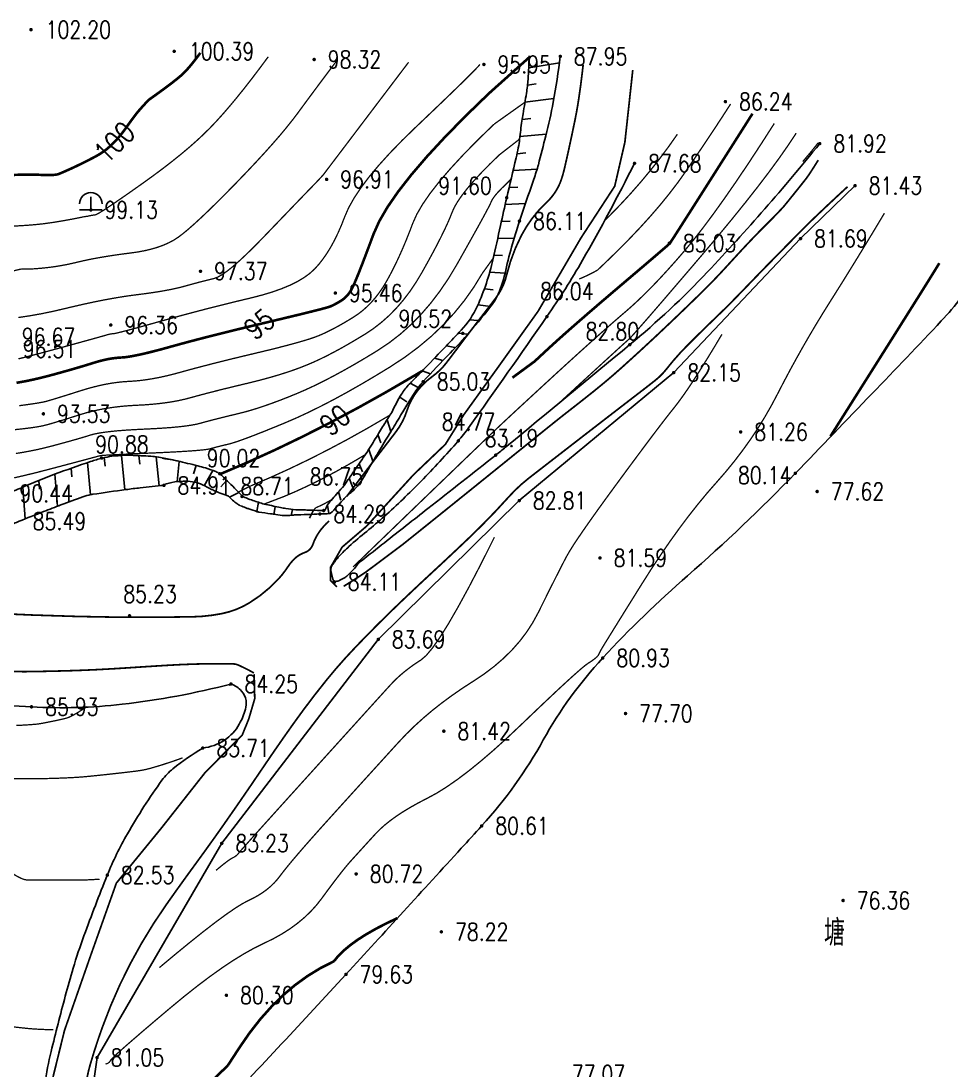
# Model space of a CAD drawing. Extents: x 532522 to 2902776, y -101917278 to 111238625.
# Drawn here: x 1235895 to 1289456, y 3104611 to 3165067 of the extents above; entities that cross this region are included whole.
import ezdxf
from ezdxf.enums import TextEntityAlignment as Align

# ---------------------------------------------------------------- set-up
doc = ezdxf.new("R2010")
doc.units = 0
doc.header["$LTSCALE"] = 1000
doc.header["$MEASUREMENT"] = 0
doc.header["$PDMODE"] = 33
doc.header["$PDSIZE"] = 0.125
doc.linetypes.add('X2', pattern=[10, 8, -2])
doc.layers.get('0').update_dxf_attribs({"linetype": 'CONTINUOUS'})
doc.layers.add('Õ÷μØºìÏß', color=20, linetype='CONTINUOUS')
doc.layers.add('新地形图', color=7, linetype='CONTINUOUS')
doc.styles.add('HZ', font='rs', dxfattribs={"width": 0.8, "bigfont": 'hztxt'})
doc.linetypes.add('10421', pattern='A,2,[150,AAA.SHX,S=1,R=0,X=0,Y=1],1e-11', length=2)
doc.linetypes.add('X4', pattern='A,0,-1e-09,[149,symbolx.shx,S=0.15,R=0,X=0,Y=0],-1.6', length=1.6)

# ---------------------------------------------------------------- blocks, each defined once
blk = doc.blocks.new('GC110')
for p, q in [((-0.01, 0), (-0.01, 1.5)), ((-1.31, 0), (1.29, 0))]:
    blk.add_line(p, q)
blk.add_arc((-0.01, 0.7), 1.3, 0, 180)
blk.add_point((-0.01, 2))
blk = doc.blocks.new('GC200')
at = {"linetype": 'Continuous', "const_width": 0.2, "flags": 128}
blk.add_lwpolyline([(-0.1, 0, 1), (0.1, 0, 1)], format="xyb", close=True, dxfattribs=at)
blk = doc.blocks.new('A$C22E77CCE')
at = {"layer": '新地形图', "color": 53, "linetype": 'Continuous'}
for p, q in [((393153, 536589), (394921, 536877)), ((393083, 535591), (393578, 535665)), ((392937, 534602), (394596, 534811)), ((392776, 533615), (393274, 533667)), ((392644, 532624), (394161, 532766)), ((392482, 531638), (392980, 531679)), ((392250, 530665), (393633, 530743)), ((392021, 529692), (392521, 529716)), ((391797, 528717), (392958, 528765)), ((391580, 527741), (392080, 527757)), ((391367, 526764), (392311, 526777)), ((391149, 525788), (391649, 525777)), ((390909, 524818), (391788, 524752)), ((390602, 523866), (391098, 523803)), ((390229, 522939), (390968, 522849)), ((389743, 522066), (390242, 522039)), ((389101, 521301), (389635, 521239)), ((388411, 520577), (388901, 520474)), ((387718, 519856), (388198, 519721)), ((387023, 519137), (387489, 518957)), ((386325, 518421), (386793, 518173)), ((385724, 517626), (386141, 517351)), ((384990, 516315), (385215, 515639)), ((384466, 515464), (384626, 514990)), ((383941, 514613), (384180, 513927)), ((368708, 514137), (368755, 513639)), ((369699, 514263), (369888, 512289)), ((370698, 514252), (370747, 513755)), ((371696, 514189), (371875, 512515)), ((373020, 513924), (372909, 512754)), ((366804, 513528), (366846, 513029)), ((367749, 513855), (367909, 512003)), ((373992, 513688), (373845, 513210)), ((374951, 513405), (374466, 512521)), ((383381, 513784), (383571, 513322)), ((364930, 512828), (364973, 512330)), ((365863, 513188), (366022, 511345)), ((375754, 512830), (375427, 512452)), ((382816, 512959), (383077, 512267)), ((364010, 512437), (364160, 510615)), ((376463, 512125), (375918, 511863)), ((382204, 512170), (382325, 511685)), ((377587, 511567), (377486, 511033)), ((378557, 511329), (378466, 510837)), ((379543, 511159), (379468, 510814)), ((380753, 511108), (380532, 510659)), ((381558, 511408), (381637, 510912))]:
    blk.add_line(p, q, dxfattribs=at)
at = {"layer": '新地形图', "color": 53, "linetype": 'Continuous', "flags": 128}
for points, const_width in [([(374240, 537443), (374109, 537266), (373982, 537099), (373860, 536943), (373743, 536797), (373630, 536661), (373521, 536535), (373417, 536419), (373318, 536314), (373201, 536202), (373044, 536065), (372847, 535904), (372610, 535719), (372334, 535509), (372017, 535275), (371661, 535017), (371265, 534734)], 150), ([(386233, 536902), (385114, 535427), (384141, 534144), (383314, 533053), (382634, 532155), (382099, 531450), (381710, 530937), (381468, 530616), (381371, 530487), (381339, 530447), (381291, 530391), (381226, 530319), (381146, 530231), (381048, 530128), (380935, 530008), (380805, 529873), (380659, 529722), (380481, 529538), (380255, 529305), (379982, 529021), (379660, 528688), (379292, 528304), (378875, 527871), (378411, 527388), (377899, 526855), (377386, 526330), (376916, 525868), (376491, 525471), (376111, 525139), (375774, 524871), (375482, 524667), (375234, 524527), (375031, 524452), (374845, 524408), (374652, 524360), (374452, 524309), (374243, 524255), (374027, 524198), (373802, 524137), (373571, 524074), (373331, 524007), (373075, 523939), (372794, 523874), (372488, 523810), (372158, 523748), (371802, 523688), (371422, 523629), (371017, 523573), (370587, 523518), (370133, 523458), (369656, 523386), (369157, 523301), (368634, 523204), (368089, 523094), (367521, 522972), (366930, 522837), (366316, 522691), (365687, 522545), (365050, 522416), (364406, 522302), (363754, 522204)], 75), ([(390857, 535105), (393187, 537190)], 150), ([(390344, 536781), (390223, 536641), (390005, 536412), (389690, 536095), (389279, 535690), (388771, 535197), (388167, 534615), (387466, 533945), (386669, 533187), (385864, 532404), (385143, 531660), (384504, 530955), (383949, 530289), (383477, 529662), (383087, 529074), (382781, 528524), (382557, 528013), (382371, 527537), (382176, 527089), (381973, 526670), (381761, 526279), (381541, 525918), (381312, 525586), (381075, 525282), (380829, 525007), (380553, 524753), (380224, 524512), (379842, 524283), (379408, 524067), (378920, 523864), (378381, 523673), (377788, 523495), (377143, 523330), (376474, 523170), (375810, 523008), (375153, 522843), (374500, 522677), (373854, 522508), (373213, 522337), (372577, 522164), (371947, 521989), (371356, 521824), (370838, 521680), (370391, 521558), (370017, 521458), (369715, 521380), (369485, 521324), (369328, 521289), (369243, 521276), (369194, 521273), (369143, 521268), (369092, 521260), (369039, 521251), (368985, 521240), (368931, 521227), (368875, 521211), (368818, 521194), (368725, 521166), (368561, 521119), (368326, 521053), (368019, 520968), (367641, 520863), (367191, 520739), (366671, 520596), (366079, 520434), (365484, 520273), (364956, 520131), (364493, 520010), (364096, 519908), (363765, 519826)], 75), ([(399144, 536450), (398690, 532297), (398105, 529766), (396157, 526781), (393689, 522563), (391416, 519384), (389403, 516593), (388353, 514905), (386519, 513156), (383816, 510193), (382403, 508983), (381730, 507807), (381730, 507067), (382100, 506697)], 100), ([(390857, 535105), (389524, 533814), (388336, 532603), (387291, 531473), (386389, 530422), (385632, 529452), (385018, 528563), (384547, 527754), (384220, 527025), (383977, 526373), (383758, 525793), (383564, 525285), (383393, 524850), (383247, 524487), (383124, 524197), (383026, 523979), (382952, 523833), (382888, 523727), (382821, 523627), (382750, 523534), (382676, 523448), (382598, 523369), (382516, 523296), (382431, 523230), (382342, 523171), (382253, 523117), (382167, 523066), (382085, 523019), (382005, 522976), (381928, 522936), (381854, 522899), (381783, 522866), (381715, 522837), (381600, 522799), (381385, 522739), (381072, 522656), (380661, 522552), (380151, 522426), (379542, 522279), (378834, 522109), (378028, 521917), (377194, 521718), (376401, 521526), (375649, 521341), (374940, 521163), (374272, 520992), (373645, 520828), (373061, 520671), (372518, 520521), (372017, 520382), (371558, 520262), (371141, 520158), (370766, 520072), (370434, 520004), (370143, 519952), (369895, 519918), (369689, 519902), (369503, 519890), (369312, 519870), (369117, 519843), (368918, 519809), (368716, 519766), (368509, 519716), (368299, 519658), (368084, 519593), (367858, 519522), (367612, 519446), (367347, 519367), (367061, 519283), (366757, 519195), (366432, 519103), (366088, 519007), (365724, 518907), (365355, 518809), (364996, 518720), (364646, 518639), (364306, 518566), (363975, 518502), (363654, 518446)], 150), ([(391159, 533339), (392937, 534602)], 75), ([(407296, 533382), (406522, 532175), (405786, 531053), (405087, 530015), (404426, 529062), (403803, 528192), (403218, 527406), (402670, 526705), (402160, 526087), (401676, 525528), (401207, 525001), (400752, 524506), (400312, 524043), (399886, 523612), (399475, 523214), (399079, 522848), (398697, 522514), (398306, 522179), (397882, 521811), (397425, 521409), (396935, 520974), (396412, 520505), (395856, 520003), (395267, 519467), (394645, 518898), (394032, 518334), (393468, 517814), (392953, 517339), (392487, 516908), (392071, 516522), (391704, 516180), (391387, 515882), (391119, 515628), (390780, 515304), (390249, 514794), (389526, 514100), (388612, 513220), (387506, 512154), (386208, 510904), (384719, 509468), (383038, 507846)], 75), ([(408555, 532821), (408109, 532144), (407593, 531405), (407009, 530606), (406355, 529747), (405631, 528827), (404839, 527846), (403976, 526805), (403045, 525704), (402135, 524639), (401338, 523710), (400654, 522914), (400083, 522254), (399624, 521729), (399279, 521338), (399046, 521081), (398926, 520960), (398808, 520856), (398581, 520652), (398246, 520347), (397803, 519943), (397251, 519438), (396591, 518833), (395823, 518128), (394946, 517323)], 75), ([(391462, 531573), (392628, 532478)], 75), ([(409813, 532261), (409773, 532203), (409714, 532124), (409634, 532022), (409534, 531898), (409414, 531752), (409274, 531585), (409114, 531395), (408934, 531183)], 75), ([(391765, 529806), (392150, 530195)], 75), ([(391765, 529806), (391609, 529655), (391470, 529513), (391347, 529381), (391242, 529258), (391153, 529144), (391081, 529040), (391026, 528945), (390988, 528860), (390931, 528733), (390819, 528514), (390654, 528203), (390435, 527799), (390161, 527303), (389833, 526714), (389451, 526034), (389015, 525260), (388538, 524466), (388035, 523722), (387505, 523028), (386948, 522384), (386365, 521790), (385755, 521246), (385118, 520753), (384455, 520309), (383789, 519904), (383146, 519525), (382526, 519173), (381929, 518848), (381353, 518549), (380801, 518277), (380271, 518032), (379764, 517813), (379277, 517616), (378810, 517434), (378363, 517268), (377935, 517117), (377527, 516982), (377138, 516862), (376769, 516758), (376419, 516670), (376087, 516591), (375772, 516515), (375473, 516441), (375191, 516370), (374926, 516302), (374677, 516237), (374445, 516175), (374229, 516115), (373997, 516059), (373717, 516006), (373389, 515958), (373013, 515914), (372589, 515874), (372117, 515839), (371597, 515807), (371028, 515779), (370461, 515751), (369944, 515719), (369477, 515683), (369060, 515641), (368694, 515596), (368378, 515546), (368112, 515492), (367896, 515433), (367694, 515370), (367468, 515301), (367220, 515228), (366949, 515151), (366654, 515068), (366337, 514981), (365996, 514888), (365632, 514791), (365251, 514695), (364859, 514605), (364456, 514522), (364042, 514446), (363616, 514376)], 75), ([(413638, 528214), (413245, 527558), (412851, 526905), (412456, 526255), (412061, 525608), (411664, 524965), (411267, 524324), (410868, 523687), (410468, 523053), (410072, 522418), (409682, 521776), (409298, 521128), (408921, 520474), (408550, 519813), (408186, 519147), (407828, 518474), (407477, 517795), (407118, 517118), (406736, 516454), (406331, 515800), (405903, 515158), (405452, 514528), (404978, 513909), (404481, 513302), (403961, 512706), (403428, 512098), (402893, 511451), (402354, 510768), (401813, 510046), (401268, 509288), (400721, 508491), (400170, 507657), (399617, 506786), (399096, 505949), (398641, 505219), (398254, 504596), (397934, 504079), (397680, 503669), (397493, 503366), (397374, 503170), (397321, 503080), (397302, 503044), (397282, 503007), (397263, 502969), (397244, 502932), (397224, 502894), (397205, 502855), (397186, 502817), (397166, 502778), (397140, 502736), (397100, 502689), (397047, 502637), (396980, 502580), (396900, 502518), (396806, 502451), (396699, 502378), (396578, 502301), (396406, 502176), (396146, 501960), (395798, 501655), (395361, 501259), (394835, 500773), (394222, 500196), (393520, 499530), (392729, 498773), (391914, 498005), (391139, 497305), (390404, 496673), (389709, 496109), (389054, 495614), (388438, 495186), (387863, 494826), (387327, 494535), (386829, 494277), (386366, 494019), (385937, 493761), (385543, 493503), (385185, 493244), (384861, 492985), (384572, 492726), (384318, 492467), (384089, 492215), (383873, 491979), (383672, 491758), (383485, 491552), (383312, 491362), (383153, 491187), (383008, 491027), (382878, 490883), (382744, 490730), (382589, 490544), (382413, 490326), (382217, 490075), (381999, 489792), (381760, 489476), (381501, 489127), (381221, 488745), (380915, 488357), (380578, 487988), (380211, 487639), (379813, 487309), (379385, 486998), (378927, 486707), (378437, 486435), (377918, 486182), (377365, 485911), (376776, 485583), (376151, 485200), (375490, 484759), (374793, 484263), (374060, 483710), (373291, 483101), (372486, 482435), (371712, 481782), (371038, 481208), (370464, 480715), (369988, 480301), (369612, 479968), (369335, 479715), (369158, 479542), (369080, 479450), (369050, 479400), (369018, 479357), (368984, 479320), (368947, 479289), (368908, 479265), (368867, 479247), (368823, 479235), (368777, 479229)], 75), ([(390474, 524743), (391097, 525606)], 75), ([(416799, 525336), (416580, 524978), (416200, 524367), (415659, 523501), (414955, 522382), (414091, 521009), (413064, 519382), (411876, 517502), (410527, 515367)], 150), ([(390474, 524743), (389991, 523952), (389456, 523195), (388870, 522471), (388231, 521781), (387541, 521124), (386799, 520501), (386005, 519911), (385159, 519355), (384301, 518833), (383473, 518345), (382673, 517891), (381903, 517472), (381162, 517087), (380450, 516737), (379767, 516421), (379113, 516139), (378503, 515888), (377952, 515666), (377460, 515471), (377027, 515305), (376652, 515167), (376337, 515057), (376080, 514975), (375883, 514921), (375718, 514882), (375563, 514844), (375415, 514808), (375275, 514773), (375144, 514739), (375021, 514707), (374906, 514676), (374799, 514646), (374657, 514617), (374437, 514588), (374139, 514558), (373763, 514528), (373308, 514498), (372775, 514467), (372164, 514436), (371475, 514405), (370791, 514375), (370195, 514348), (369688, 514325), (369269, 514304), (368939, 514287), (368697, 514272), (368544, 514261), (368479, 514253), (368421, 514237), (368288, 514201), (368080, 514145), (367797, 514069), (367439, 513973), (367006, 513858), (366498, 513723), (365914, 513569), (365322, 513413), (364786, 513276), (364307, 513158), (363885, 513058), (363519, 512976)], 75), ([(404281, 521239), (403837, 520497), (403421, 519816), (403033, 519196), (402674, 518637), (402344, 518138), (402042, 517701), (401768, 517324), (401523, 517008), (401269, 516690), (400969, 516305), (400623, 515854), (400231, 515337), (399794, 514754), (399310, 514104), (398780, 513389), (398204, 512607), (397635, 511829), (397126, 511125), (396677, 510494), (396289, 509938), (395960, 509456), (395691, 509048), (395483, 508714), (395335, 508454), (395206, 508209), (395055, 507918), (394884, 507582), (394691, 507201), (394476, 506775), (394240, 506303), (393983, 505787), (393705, 505225), (393393, 504652), (393038, 504101), (392637, 503573), (392193, 503068), (391704, 502585), (391170, 502124), (390592, 501686), (389970, 501271), (389339, 500863), (388734, 500445), (388155, 500019), (387603, 499584), (387077, 499139), (386578, 498686), (386105, 498224), (385659, 497753), (385217, 497269), (384761, 496767), (384289, 496248), (383801, 495711), (383299, 495157), (382780, 494585), (382246, 493996), (381697, 493389), (381165, 492799), (380682, 492257), (380249, 491766), (379866, 491324), (379532, 490931), (379248, 490588), (379013, 490294), (378828, 490050), (378660, 489836), (378474, 489633), (378272, 489440), (378053, 489258), (377817, 489087), (377564, 488927), (377294, 488777), (377008, 488637), (376670, 488460), (376245, 488195), (375734, 487843), (375136, 487404), (374452, 486877), (373681, 486263), (372824, 485562), (371880, 484774)], 75), ([(393491, 519679), (392213, 518740)], 150), ([(377226, 512547), (376431, 512158)], 75), ([(379057, 511900), (377918, 511465)], 75), ([(380887, 511252), (380753, 511108)], 75), ([(391174, 509553), (390416, 508043), (389723, 506712), (389096, 505560), (388536, 504588), (388041, 503795), (387612, 503182), (387249, 502747), (386953, 502492), (386694, 502325), (386446, 502154), (386210, 501980), (385984, 501801), (385768, 501620), (385564, 501434), (385370, 501245), (385188, 501052), (384959, 500801), (384630, 500438), (384198, 499962), (383665, 499374), (383030, 498673), (382294, 497860), (381456, 496934), (380517, 495896), (379586, 494867), (378776, 493970), (378086, 493205), (377516, 492572), (377065, 492070), (376736, 491700), (376526, 491462), (376436, 491355), (376405, 491315), (376370, 491278), (376333, 491242), (376292, 491208), (376248, 491176), (376201, 491146), (376151, 491119), (376098, 491093), (376035, 491060), (375956, 491011), (375861, 490945), (375750, 490864), (375623, 490766), (375480, 490652), (375321, 490522), (375146, 490375)], 75), ([(385588, 487623), (384927, 487309), (384324, 486996), (383779, 486684), (383293, 486372), (382864, 486062), (382494, 485752), (382182, 485443), (381928, 485135)], 150)]:
    blk.add_lwpolyline(points, dxfattribs=dict(at, const_width=const_width))
at = {"layer": '新地形图', "color": 53, "linetype": 'Continuous'}
for points, const_width, elevation in [([(382121, 537023), (381831, 536639), (381543, 536257), (381257, 535876), (380973, 535495), (380691, 535116), (380410, 534737), (380132, 534359), (379855, 533982), (379559, 533591), (379222, 533169), (378845, 532716), (378426, 532233), (377967, 531719), (377466, 531175), (376925, 530600), (376343, 529995), (375763, 529403), (375228, 528866), (374738, 528386), (374292, 527961), (373892, 527593), (373536, 527280), (373226, 527024), (372960, 526823), (372704, 526658), (372422, 526508), (372115, 526372), (371782, 526251), (371424, 526145), (371040, 526054), (370630, 525977), (370195, 525916), (369754, 525860), (369328, 525800), (368916, 525737), (368519, 525671), (368137, 525602), (367769, 525529), (367416, 525453), (367077, 525373), (366743, 525296), (366406, 525228), (366064, 525167), (365719, 525115), (365369, 525072), (365016, 525036), (364658, 525009), (364297, 524991), (363962, 525007)], 75, 98000), ([(378148, 537215), (377676, 536579), (377221, 535979), (376782, 535416), (376360, 534890), (375953, 534401), (375563, 533949), (375188, 533533), (374830, 533155), (374463, 532789), (374061, 532413), (373623, 532025), (373151, 531627), (372644, 531219), (372102, 530799), (371525, 530369), (370913, 529928), (370320, 529509), (369799, 529145), (369350, 528836), (368974, 528583), (368670, 528384), (368438, 528240), (368279, 528151), (368192, 528118), (368142, 528111), (368093, 528105), (368047, 528097), (368002, 528090), (367958, 528082), (367917, 528074), (367876, 528065), (367838, 528056), (367800, 528047), (367762, 528040), (367723, 528033), (367684, 528027), (367644, 528022), (367604, 528018), (367578, 528016)], 75, 99000), ([(404779, 534502), (404533, 534118), (404264, 533704), (403973, 533260), (403659, 532786), (403323, 532283), (402964, 531749), (402582, 531186), (402178, 530594), (401741, 529979), (401261, 529351), (400739, 528708), (400174, 528052), (399566, 527382), (398915, 526698), (398222, 526000), (397487, 525288), (397117, 524937)], 75, 86000), ([(406038, 533942), (404936, 532207), (403978, 530702), (403166, 529424), (402498, 528376), (401975, 527557), (401597, 526966), (401364, 526604), (401275, 526470), (401217, 526416), (401076, 526292), (400850, 526097), (400541, 525832), (400149, 525496), (399672, 525090), (399112, 524614), (398468, 524067), (397805, 523503), (397187, 522975), (396614, 522481), (396086, 522023), (395604, 521601), (395166, 521214), (394773, 520863), (394426, 520547), (394073, 520221), (393664, 519840), (393491, 519679)], 150, 85000), ([(391159, 533339), (390219, 532428), (389380, 531573), (388643, 530775), (388007, 530034), (387472, 529350), (387039, 528722), (386707, 528151), (386476, 527637), (386295, 527160), (386112, 526700), (385927, 526258), (385740, 525833), (385551, 525426), (385360, 525036), (385168, 524664), (384973, 524309), (384772, 523973), (384559, 523659), (384335, 523366), (384100, 523094), (383853, 522843), (383596, 522613), (383327, 522404), (383046, 522217), (382765, 522046), (382494, 521886), (382232, 521737), (381979, 521600), (381736, 521474), (381503, 521359), (381279, 521255), (381065, 521163), (380825, 521071), (380527, 520970), (380169, 520860), (379752, 520741), (379276, 520612), (378741, 520473), (378146, 520325), (377492, 520168), (376825, 520009), (376191, 519856), (375591, 519708), (375024, 519566), (374490, 519429), (373989, 519298), (373522, 519172), (373088, 519052), (372677, 518941), (372277, 518843), (371890, 518758), (371515, 518686), (371152, 518627), (370801, 518581), (370462, 518548), (370136, 518528), (369812, 518507), (369481, 518473), (369143, 518426), (368798, 518366), (368446, 518292), (368088, 518205), (367723, 518105), (367351, 517992), (366991, 517877), (366663, 517773), (366368, 517681), (366104, 517599), (365872, 517528), (365673, 517468), (365505, 517419), (365369, 517380), (365226, 517346), (365036, 517309), (364799, 517268), (364516, 517225), (364186, 517178), (363809, 517128)], 75, 94000), ([(401712, 532757), (401213, 532049), (400695, 531353), (400156, 530670), (399597, 529998), (399018, 529339), (398418, 528691), (397798, 528056), (397525, 527789)], 75, 87000), ([(391462, 531573), (390914, 531042), (390425, 530543), (389995, 530078), (389624, 529646), (389313, 529247), (389060, 528881), (388866, 528548), (388732, 528248), (388613, 527946), (388466, 527607), (388291, 527230), (388087, 526816), (387856, 526364), (387597, 525875), (387309, 525349), (386994, 524785), (386655, 524220), (386297, 523690), (385920, 523197), (385524, 522739), (385109, 522316), (384675, 521930), (384222, 521579), (383751, 521263), (383277, 520975), (382820, 520706), (382379, 520455), (381954, 520224), (381545, 520011), (381152, 519818), (380775, 519644), (380414, 519488), (380051, 519343), (379669, 519202), (379266, 519064), (378844, 518929), (378401, 518797), (377939, 518668), (377457, 518542), (376955, 518419), (376456, 518300), (375982, 518185), (375532, 518075), (375108, 517968), (374708, 517866), (374333, 517767), (373983, 517673), (373658, 517583), (373337, 517500), (372997, 517425), (372640, 517358), (372264, 517300), (371871, 517251), (371459, 517210), (371030, 517177), (370582, 517153), (370131, 517128), (369693, 517090), (369266, 517040), (368851, 516979), (368449, 516905), (368058, 516820), (367679, 516722), (367312, 516613), (366966, 516503), (366648, 516402), (366360, 516312), (366100, 516232), (365869, 516163), (365667, 516103), (365494, 516053), (365350, 516014), (365209, 515980), (365045, 515946), (364857, 515912), (364646, 515879), (364412, 515846), (364155, 515814), (363874, 515782), (363571, 515750)], 75, 93000), ([(387014, 519128), (386588, 518870), (384947, 517914), (383320, 517006), (381706, 516147), (380108, 515337), (378523, 514574), (376952, 513860), (375396, 513195)], 150, 90000), ([(385164, 516591), (384973, 516475), (383837, 515813), (382711, 515185), (381594, 514591), (380487, 514030), (379391, 513502), (378304, 513008), (377226, 512547)], 75, 89000), ([(383737, 514310), (383357, 514080), (382727, 513713), (382101, 513364), (381482, 513034), (380867, 512723), (380258, 512430), (379655, 512155), (379057, 511900)], 75, 88000), ([(381808, 511725), (381742, 511685), (381617, 511612), (381492, 511543), (381369, 511478), (381247, 511416), (381126, 511357), (381006, 511303), (380887, 511252)], 75, 87000), ([(381928, 485135), (381158, 484746), (380415, 484292), (379697, 483771), (379005, 483184), (378338, 482530), (377697, 481811), (377082, 481025), (376493, 480172), (375946, 479330), (375820, 479136)], 150, 80000)]:
    blk.add_lwpolyline(points, dxfattribs=dict(at, const_width=const_width, elevation=elevation))
at = {"layer": '新地形图', "color": 53, "linetype": 'Continuous', "flags": 128}
for points, format in [([(393177, 537279, -0.012516), (393112, 535913, -0.021553), (393021, 535124, -0.001542), (392828, 533942, 0.004273), (392761, 533515, 0.009743), (392628, 532478, -0.020378), (392553, 531984, -0.011865), (392426, 531399, 0.00301), (391885, 529104, 0.002999), (391527, 527497, -0.002454), (391091, 525533, -0.050107), (390201, 522877, -0.083228), (389260, 521470, -0.002061), (388394, 520559, -0.001496), (387193, 519312, -0.000763), (386780, 518888, 0.000622), (386273, 518366, 0.053281), (385830, 517801, 0.031711), (385259, 516741)], "xyb"), ([(367578, 528016, 75, 75, -0.015859), (365669, 527667, 75, 75, -0.021019), (364213, 527511, 75, 75, -0.006812), (362018, 527398, 75, 75, -0.040391), (361647, 527414, 75, 75, -0.120078), (360333, 527913, 75, 75, 0.0827), (358499, 528769, 75, 75, 0.002557), (355895, 529480, 75, 75, 0.002366), (353074, 530221, 75, 75, 0.002628), (348375, 531405, 75, 75, 0.028664), (347937, 531487, 75, 75, 0.014128), (347796, 531500, 75, 75, 0.000253), (339869, 532056, 75, 75, 0.00136), (337189, 532235, 75, 75, 0.000772), (332465, 532530, 75, 75, 0)], "xyseb"), ([(363962, 525007, 75, 75, -0.063751), (361822, 524685, 75, 75, -0.112263), (360607, 524933, 75, 75, -0.048425), (358823, 525959, 75, 75, 0.063293), (357432, 526705, 75, 75, 0.00917), (355178, 527521, 75, 75, 0.021027), (354175, 527817, 75, 75, 0.013451), (351538, 528401, 75, 75, 0.015327), (349197, 528780, 75, 75, 0.004133), (348438, 528873, 75, 75, 0.000559), (342820, 529506, 75, 75, 0.006766), (340751, 529709, 75, 75, 0.003551), (336802, 530013, 75, 75, 0)], "xyseb"), ([(411510, 529733, 100, 100, 0.004732), (409725, 528063, 100, 100, 0.007907), (408683, 527037, 100, 100, 0.000042), (406885, 525209, 100, 100, 0.001168), (406820, 525143, 100, 100, 0.001451), (406055, 524354, 100, 100, -0.001185), (405119, 523387, 100, 100, -0.008697), (404042, 522317, 100, 100, 0.005389), (402291, 520601, 100, 100, 0.030374), (401082, 519233, 100, 100, -0.06052), (400433, 518583, 100, 100, -0.002618), (399484, 517845, 100, 100, 0.000839), (396514, 515555, 100, 100, 0.000131), (393486, 513210, 100, 100, 0.001116), (393130, 512933, 100, 100, 0.044109), (392009, 511885, 100, 100, -0.019939), (389646, 509452, 100, 100, -0.003691), (387536, 507475, 100, 100, 0.004392), (385766, 505812, 100, 100, 0.005506), (384443, 504519, 100, 100, 0.00552), (383153, 503200, 100, 100, 0.020747), (381520, 501348, 100, 100, 0.015741), (379554, 498756, 100, 100, 0.005939), (377855, 496305, 100, 100, -0.004392), (375569, 492984, 100, 100, -0.005264), (374015, 490816, 100, 100, 0.00473), (372282, 488405, 100, 100, 0.03326), (370194, 484978, 100, 100, 0.033586), (368597, 481339, 100, 100, 0.015324), (367906, 479224, 100, 100, 0.03256), (367677, 478201, 100, 100, 0.013155)], "xyseb"), ([(397117, 524937, 75, 75, -0.009289), (396822, 524776, 75, 75, -0.009289), (396520, 524626, 75, 75, -0.006937), (396291, 524521, 75, 75, -0.006937), (396059, 524423, 75, 75, 0)], "xyseb"), ([(362141, 501911, 100, 100, 0.029823), (364151, 501815, 100, 100, 0.004839), (366836, 501873, 100, 100, 0.006331), (368887, 501963, 100, 100, 0.002474), (370345, 502053, 100, 100, -0.001723), (372438, 502185, 100, 100, -0.009891), (374421, 502264, 100, 100, -0.011438), (376137, 502259, 100, 100, -0.096893), (376421, 502196, 100, 100, -0.027651), (377321, 501741, 100, 100, 0)], "xyseb"), ([(385259, 516741, 0.002026), (384845, 516085, 0.003695), (384622, 515722, 0.001265), (384134, 514912, -0.008498), (384060, 514792, -0.004858), (383982, 514674, -0.000667), (383409, 513826, -0.0017), (383009, 513239, -0.001685), (382601, 512650, -0.038111), (382240, 512208, 0.022848), (381616, 511491, 0.098606), (381449, 511164, -0.319298), (381353, 511087, -0.028298), (381182, 511087, 0.005941), (380369, 511122, 0.000752), (380075, 511131, 0.000685), (379753, 511140)], "xyb"), ([(372654, 514002, 0.015511), (371835, 514168, 0.028338), (371380, 514219, 0.005161), (370228, 514271, 0.017208), (369882, 514271, 0.022336), (369144, 514213, 0.029884), (368599, 514112, 0.020684), (367916, 513912, 0.006696), (365845, 513182, 0.017033), (363945, 512408, -0.036267), (363038, 512080, -0.014866), (362486, 511941, -0.005105), (360864, 511602, -0.008339), (359362, 511330, 0.006109), (357309, 510969, 0.020333), (357078, 510915, 0.005444), (356224, 510670)], "xyb"), ([(376657, 511921, 0.002557), (376431, 512158, 0.004713), (376306, 512285, 0.00462), (375489, 513086, 0.027277), (375342, 513213, 0.067554), (375134, 513333, 0.025673), (374540, 513541, 0.009722), (374090, 513663, 0.003774), (372926, 513946, 0.014517), (372654, 514002, 0.00643), (372037, 514101)], "xyb"), ([(379739, 511134, -0.007082), (379164, 511212, -0.013245), (378859, 511267, -0.001479), (378034, 511438, -0.010509), (377918, 511465, -0.015429), (377756, 511512, -0.003755), (377097, 511730, -0.020342), (376963, 511782, -0.00865), (376654, 511922)], "xyb"), ([(363637, 498716, 75, 75, 0.008932), (364658, 498778, 75, 75, 0.026702), (365124, 498840, 75, 75, 0.009669), (366395, 499103, 75, 75, 0.06816), (366872, 499283, 75, 75, 0.035429), (367697, 499808, 75, 75, 0)], "xyseb"), ([(362673, 495708, 75, 75, 0.019756), (364235, 495646, 75, 75, 0.012337), (366737, 495708, 75, 75, 0.012563), (367880, 495793, 75, 75, 0.005367), (370547, 496089, 75, 75, 0.039279), (371427, 496267, 75, 75, 0.018739), (373214, 496850, 75, 75, 0)], "xyseb"), ([(363355, 490239, 75, 75, 0.055309), (363980, 489891, 75, 75, 0.099892), (364371, 489812, 75, 75, 0), (365654, 489812, 75, 75, 0), (367204, 489812, 75, 75, 0.010855), (367581, 489820, 75, 75, 0.004803), (368433, 489865, 75, 75, 0)], "xyseb"), ([(363155, 481396, 75, 75, 0.001076), (364208, 481281, 75, 75, 0.012704), (364808, 481233, 75, 75, 0.007859), (365781, 481194, 75, 75, 0)], "xyseb")]:
    blk.add_lwpolyline(points, format=format, dxfattribs=at)
at = {"layer": '新地形图', "color": 53, "linetype": 'X4', "flags": 128}
for points in [[(394969, 537240, -0.012868), (394559, 534601, -0.017429), (394138, 532674, -0.000507), (393707, 530993, -0.009534), (393682, 530904, -0.012245), (393407, 530059, 0.004476), (392619, 527760, 0.025829), (391787, 524744, -0.056685), (391322, 523393, -0.054133), (391055, 522960, -0.013416), (389755, 521376, -0.016631), (388619, 520151, 0.012336), (387074, 518514, 0.037078), (386596, 517894, 0.016579), (385682, 516403)], [(385682, 516403, 0.000603), (385133, 515504, 0.001106), (384835, 515013, 0.000018), (384162, 513898, 0.000223), (384107, 513807, 0.007969), (383907, 513461, -0.00603), (383643, 513003, -0.032214), (383356, 512582, -0.034583), (383039, 512229, -0.045663), (382818, 512051, 0.050823), (382621, 511889, 0.020615), (382429, 511678, -0.012208), (382110, 511317, -0.014447), (381733, 510932, -0.181696), (381692, 510915, -0.0021), (381679, 510914, -0.00005), (381121, 510893, -0.000195), (380416, 510866, -0.000177), (379638, 510837)], [(376538, 511367, -0.012427), (376346, 511490, -0.020431), (376234, 511572, -0.033198), (375958, 511825, 0.069396), (375817, 511936, 0.061521), (375617, 512022, -0.02783), (375166, 512182, -0.020879), (374888, 512311, 0.010882), (374361, 512571, 0.107806), (373415, 512783, 0.079844), (372129, 512584)], [(372143, 512541, 0.004068), (370781, 512401, 0.006668), (369951, 512297, 0.001152), (368043, 512029, 0.020955), (367938, 512010, 0.026177), (367477, 511878, 0.009341), (366213, 511419, 0.001543), (365215, 511031, 0.001085), (363798, 510472, 0.005823), (363182, 510218, -0.001959), (361355, 509451, -0.042542), (359477, 508853, -0.028037), (356530, 508355)], [(379624, 510827, -0.01903), (379181, 510802, -0.037578), (378956, 510814, -0.000662), (378459, 510881, -0.001937), (378289, 510904, -0.002451), (377617, 511003, -0.019125), (377532, 511020, -0.02344), (377508, 511026, -0.001145), (377031, 511186, -0.006659), (376851, 511250, -0.003873), (376543, 511366)]]:
    blk.add_lwpolyline(points, format="xyb", dxfattribs=at)
at = {"layer": '新地形图', "color": 53, "linetype": 'X2', "flags": 128}
for points in [[(396288, 536761, 100, 100, -0.009321), (396041, 534854, 100, 100, -0.013693), (395814, 533564, 100, 100, -0.00561), (395229, 530864, 100, 100, -0.022181), (395044, 530190, 100, 100, -0.127712), (394179, 528833, 100, 100, 0.085374), (392733, 526935, 100, 100, 0.061582), (391876, 524639, 100, 100, -0.104415), (391252, 523324, 100, 100, -0.001851), (390584, 522453, 100, 100, 0.001781), (389890, 521548, 100, 100, 0.00121), (389100, 520506, 100, 100, -0.001383), (388409, 519595, 100, 100, -0.074869), (387598, 518808, 100, 100, 0.072057), (386750, 517996, 100, 100, 0.088298), (386135, 516834, 100, 100, -0.085387), (385506, 515629, 100, 100, -0.000761), (384945, 514894, 100, 100, 0.000437), (383966, 513616, 100, 100, 0.000804), (383502, 513007, 100, 100, 0.000443), (382663, 511899, 100, 100, 0)], [(382493, 506728, 100, 100, 0.006498), (383510, 507374, 100, 100, 0.015146), (383934, 507671, 100, 100, 0.000725), (385754, 509031, 100, 100, 0.007832), (385921, 509160, 100, 100, 0.000476), (387302, 510266, 100, 100, 0.000398), (388951, 511592, 100, 100, 0.000423), (391576, 513709, 100, 100, -0.000398), (394365, 515960, 100, 100, -0.004421), (395579, 516920, 100, 100, 0.003902), (396957, 518007, 100, 100, 0.01396), (398539, 519351, 100, 100, 0.007493), (401377, 521978, 100, 100, 0.003283), (403152, 523693, 100, 100, 0.008029), (403861, 524410, 100, 100, 0.00668), (404723, 525334, 100, 100, -0.005079), (405852, 526553, 100, 100, -0.008551), (406889, 527614, 100, 100, 0.010397), (407740, 528489, 100, 100, 0.016822), (407925, 528702, 100, 100, 0.002685), (409031, 530078, 100, 100, 0.020902), (409299, 530445, 100, 100, 0.009706), (409826, 531269, 100, 100, 0)], [(326466, 523245, 100, 100, -0.016419), (328907, 522672, 100, 100, -0.028351), (330286, 522215, 100, 100, -0.005551), (333757, 520796, 100, 100, -0.04495), (334167, 520579, 100, 100, -0.002464), (335953, 519399, 100, 100, 0.001746), (338472, 517731, 100, 100, 0.000761), (343310, 514561, 100, 100, -0.002727), (344658, 513671, 100, 100, -0.005252), (345157, 513329, 100, 100, -0.000468), (350722, 509429, 100, 100, -0.003156), (352104, 508445, 100, 100, 0.002621), (353767, 507259, 100, 100, 0.053133), (355560, 506260, 100, 100, 0.047243), (357757, 505562, 100, 100, 0.03822), (359478, 505325, 100, 100, 0.00861), (367170, 504993, 100, 100, 0.011489), (373801, 504973, 100, 100, 0.044939), (375490, 505159, 100, 100, 0.088096), (377080, 505786, 100, 100, 0.069678), (378742, 507158, 100, 100, 0.040788), (379293, 507868, 100, 100, -0.060334), (379684, 508334, 100, 100, -0.106431), (380265, 508681, 100, 100, 0.161873), (380624, 508953, 100, 100, 0.066471), (380730, 509162, 100, 100, -0.037104), (380896, 509545, 100, 100, -0.047055), (381199, 510008, 100, 100, -0.039276), (381651, 510492, 100, 100, 0)]]:
    blk.add_lwpolyline(points, format="xyseb", dxfattribs=at)
at = {"layer": '新地形图', "color": 53, "linetype": 'Continuous', "const_width": 150, "flags": 128}
for points in [[(371265, 534734, 0.010428), (370750, 534173, 0.01841), (370477, 533839, 0.0101), (369984, 533161, -0.016537), (369678, 532750, -0.035978), (369064, 532086, -0.046936), (368516, 531661, -0.019648), (368149, 531448, -0.008558), (367281, 531008, -0.013527), (366136, 530489, -0.070272), (365901, 530427, -0.040176), (365376, 530408, 0.014675), (363939, 530427, 0.01076), (362156, 530361, -0.025303)], [(375820, 479136, 0.003836), (374904, 478241, 0.005942), (374324, 477652, 0.00323), (373499, 476784, -0.009163), (373205, 476481, -0.039604), (372973, 476285, -0.006695), (371501, 475257, -0.037659), (370689, 474792, 0.021789), (369263, 474033, 0.135297), (367787, 472508, 0.095108), (366872, 469659)]]:
    blk.add_lwpolyline(points, format="xyb", dxfattribs=at)
at = {"layer": '新地形图', "color": 53, "linetype": '10421', "flags": 128}
for points in [[(409911, 532218, -0.019115), (403443, 524826, -0.030679), (398972, 520642, -0.00044), (391820, 514737, -0.005608), (391253, 514281, -0.000298), (387348, 511211, 0.000464), (384843, 509240, 0.000507), (383528, 508201, 0.005887), (383416, 508110, 0.058116), (383297, 507986, -0.025395), (383045, 507685, -0.009695), (382833, 507464, -0.013627), (382675, 507314, -0.049323), (382571, 507238, -0.018294), (382267, 507074, -0.051902), (382155, 507032, -0.028887), (381945, 506991)], [(399245, 531083, -0.013422), (396254, 525510, -0.022068), (394198, 522257, -0.002956), (389691, 515857, -0.024058), (389095, 515102, -0.014905), (386951, 512779, -0.016126), (384840, 510760, -0.012592), (383820, 509890, 0.012576), (382798, 509020, 0.028212), (382241, 508461, 0.033796), (381838, 507940, 0.178074), (381762, 507632, 0.082499), (381945, 506991)], [(376001, 501104, -0.035252), (369745, 499937, -0.042931), (364518, 499790, -0.002058), (361702, 499964, -0.015385), (361326, 500000, -0.028386), (359433, 500353, -0.03275), (357841, 500857, -0.041843), (355323, 502090, -0.018145), (349904, 505606, -0.007224), (345541, 508762, 0.008038), (341615, 511592, 0.008305), (339808, 512807, 0.002503), (333724, 516709, 0.04371), (331321, 517953, 0.021493), (326153, 519826)], [(364215, 472686, 0.011756), (364615, 473311, 0.055075), (364681, 473455, 0.076625), (365154, 476181, -0.05572), (365647, 479944, -0.004253), (366461, 483132, -0.008399), (366914, 484735, -0.014889), (367537, 486606, -0.007843), (368881, 490099, -0.034859), (370037, 492474, -0.02502), (372029, 495567, -0.070672), (372658, 496223, -0.030546), (374379, 497414), (374379, 497414, 0.115475), (375629, 497871, 0.122128), (376485, 498796, 0.056356), (376838, 499652, 0.10479), (376873, 500153, 0.152003), (376618, 500694, 0.121883), (376001, 501104)]]:
    blk.add_lwpolyline(points, format="xyb", dxfattribs=at)
blk.add_lwpolyline([(411946, 529797), (408807, 526747), (401506, 519035), (392606, 511664), (384486, 503670), (375475, 491932), (368292, 479594), (366872, 469659)], dxfattribs=at)
blk.add_lwpolyline([(377501, 469923, 0.004541), (389526, 460548, 0.000613), (395252, 456178, 0.001413), (397744, 454292, 0.014157), (401848, 451382, 0.019941), (404896, 449520, 0.042723), (405902, 449067, 0.098338), (406379, 448999, 0.105566), (406853, 449127, 0.058943), (407575, 449614, 0.01985), (409572, 451474, 0.009232), (413623, 455716, 0.001157), (419061, 461650, -0.001952), (422289, 465163, -0.001195), (426805, 470014, -0.001219), (431254, 474748, -0.012436), (434310, 477825, 0.006941), (439843, 483279, 0.014709), (445727, 489601, 0.023257), (449134, 493872, 0.023753), (449701, 494737, 0.114692), (449765, 494944, 0.116059), (449729, 495175, 0.070665), (449536, 495506, 0.028884), (448715, 496429, 0.005843), (444352, 500698, 0.000962), (437862, 506878, 0.001844), (434457, 510083, 0.006734), (430992, 513234, 0.002551), (421692, 521384, 0.017347), (418732, 523776, 0.321017), (418505, 523782, 0.081445), (418066, 523364, -0.027535), (416914, 522006, -0.001493), (412927, 517822, -0.001354), (408502, 513233, -0.020659), (402299, 507340, 0.02598), (397415, 502602, 0.060549), (393993, 497884, -0.057894), (390441, 492933, -0.000647), (389270, 491647, -0.000114), (382625, 484382, -0.005651), (375173, 476419, 0.027921), (373737, 474741, 0.234097), (373679, 474440, 0.063785), (374090, 473455, 0.028222), (374731, 472474, 0.042925), (375240, 471896, -0.023096)], format="xyb", close=True, dxfattribs=at)
at = {"layer": '新地形图', "color": 53, "linetype": 'Continuous', "const_width": 75, "flags": 128}
blk.add_lwpolyline([(381979, 506967), (381975, 506961), (381971, 506956), (381970, 506954), (381969, 506953), (381970, 506954), (381971, 506956), (381975, 506961), (381979, 506967), (381984, 506974), (381988, 506980), (381991, 506985), (381994, 506989), (381996, 506992), (381998, 506995), (381999, 506996), (381999, 506997), (381999, 506996), (381998, 506995), (381996, 506992), (381994, 506989), (381991, 506985), (381988, 506980), (381984, 506974)], close=True, dxfattribs=at)
at = {"layer": '新地形图', "color": 53, "linetype": 'Continuous', "const_width": 75, "elevation": 84000, "flags": 128}
for points in [[(382053, 507003), (381972, 506886)], [(375908, 501018), (376006, 501062)]]:
    blk.add_lwpolyline(points, dxfattribs=at)
at = {"layer": '新地形图', "color": 53, "linetype": 'X2', "const_width": 100, "flags": 128}
blk.add_lwpolyline([(377339, 501670), (377373, 500261), (377029, 499092), (376651, 498164), (374509, 495998), (372014, 492832), (369404, 489642), (367909, 485433), (366415, 481156), (365396, 477015), (365396, 473825), (364852, 471788), (364743, 470102), (364908, 467253), (365017, 463143), (365237, 459307), (365675, 454376), (366356, 448875), (366464, 447156)], dxfattribs=at)
at = {"layer": '新地形图', "color": 53, "linetype": 'Continuous', "xscale": 500, "yscale": 500}
for name, p, zscale in [('GC200', (364488, 538778, 102196), 1000), ('GC200', (372735, 537531, 100385), 1000), ('GC200', (380793, 537062, 98323), 1000), ('GC200', (390570, 536775, 95945), 1000), ('GC200', (394969, 537240, 87952), 1000), ('GC200', (404479, 534636, 86238), 1000), ('GC200', (409911, 532218, 81922), 1000), ('GC200', (399245, 531083, 87679), 1000), ('GC200', (381513, 530159, 96906), 1000), ('GC200', (411946, 529797, 81425), 1000), ('GC110', (367935, 528400), 500), ('GC200', (391885, 529104, 91602), 1000), ('GC200', (367935, 528400, 99128), 1000), ('GC200', (392619, 527760, 86114), 1000), ('GC200', (401245, 526484, 85034), 1000), ('GC200', (408807, 526747, 81695), 1000), ('GC200', (374249, 524868, 97370), 1000), ('GC200', (382016, 523613, 95463), 1000), ('GC200', (394198, 522257, 86037), 1000), ('GC200', (369082, 521771, 96360), 1000), ('GC200', (389355, 521289, 90523), 1000), ('GC200', (398972, 520642, 82795), 1000), ('GC200', (401506, 519035, 82152), 1000), ('GC200', (387074, 518514, 85032), 1000), ('GC200', (365201, 516660, 93528), 1000), ('GC200', (405358, 515619, 81260), 1000), ('GC200', (389095, 515102, 84769), 1000), ('GC200', (368549, 514112, 90880), 500), ('GC200', (391253, 514281, 83188), 1000), ('GC200', (375357, 513209, 90021), 1000), ('GC200', (408502, 513233, 80137), 1000), ('GC200', (372143, 512541, 84905), 1000), ('GC200', (409761, 512189, 77620), 500), ('GC200', (376640, 511903, 88711), 1000), ('GC200', (392606, 511664, 82806), 1000), ('GC200', (381121, 510893, 84286), 1000), ('GC200', (381341, 511092, 86752), 1000), ('GC200', (397255, 508364, 81593), 1000), ('GC200', (381945, 506991, 84108), 1000), ('GC200', (370163, 505030, 85230), 500), ('GC200', (384486, 503670, 83693), 1000), ('GC200', (397415, 502602, 80928), 1000), ('GC200', (376001, 501104, 84253), 1000), ('GC200', (364518, 499790, 85932), 1000), ('GC200', (398728, 499404, 77700), 500), ('GC200', (388263, 498387, 81417), 1000), ('GC200', (374379, 497414, 83705), 1000), ('GC200', (390441, 492933, 80611), 1000), ('GC200', (375475, 491932, 83228), 1000), ('GC200', (368881, 490099, 82533), 1000), ('GC200', (383214, 490169, 80715), 1000), ('GC200', (411257, 488639, 76360), 500), ('GC200', (388119, 486835, 78220), 500), ('GC200', (382625, 484382, 79627), 1000), ('GC200', (375742, 483181, 80298), 1000), ('GC200', (368292, 479594, 81046), 1000)]:
    blk.add_blockref(name, p, dxfattribs=dict(at, zscale=zscale))
at = {"layer": '新地形图', "color": 53, "linetype": 'Continuous', "style": 'HZ', "width": 0.8}
for s, height, p in [('102.20', 1000, (367213, 538778)), ('100.39', 1000, (375460, 537531)), ('98.32', 1000, (383118, 537062)), ('87.95', 1000, (397294, 537240)), ('95.95', 1000, (392895, 536775)), ('86.24', 1000, (406804, 534636)), ('81.92', 1000, (412236, 532218)), ('87.68', 1000, (401570, 531083)), ('96.91', 1000, (383838, 530159)), ('91.60', 1000, (389483, 529790)), ('81.43', 1000, (414271, 529797)), ('99.13', 1000, (370260, 528400)), ('86.11', 1000, (394944, 527760)), ('81.69', 1000, (411132, 526747)), ('85.03', 1000, (403570, 526484)), ('97.37', 1000, (376574, 524868)), ('86.04', 1000, (395349, 523714)), ('95.46', 1000, (384341, 523613)), ('90.52', 1000, (387195, 522135)), ('96.36', 1000, (371407, 521771)), ('82.80', 1000, (397968, 521410)), ('96.67', 1000, (365498, 521095)), ('96.51', 1000, (365556, 520387)), ('82.15', 1000, (403831, 519035)), ('85.03', 1000, (389399, 518514)), ('93.53', 1000, (367526, 516660)), ('84.77', 1000, (389688, 516198)), ('83.19', 1000, (392163, 515261)), ('81.26', 1000, (407683, 515619)), ('90.88', 1000, (369725, 514897)), ('90.02', 1000, (376150, 514106)), ('86.75', 1000, (382082, 513044)), ('80.14', 1000, (406742, 513121)), ('84.91', 1000, (374468, 512541)), ('88.71', 1000, (378086, 512494)), ('77.62', 1000, (412086, 512189)), ('90.44', 1000, (365363, 512080)), ('82.81', 1000, (394931, 511664)), ('85.49', 1000, (366123, 510472)), ('84.29', 1000, (383446, 510893)), ('81.59', 1000, (399580, 508364)), ('84.11', 1000, (384270, 506991)), ('85.23', 1000, (371341, 506281)), ('83.69', 1000, (386811, 503670)), ('80.93', 1000, (399740, 502602)), ('84.25', 1000, (378326, 501104)), ('85.93', 1000, (366843, 499790)), ('77.70', 1000, (401053, 499404)), ('81.42', 1000, (390588, 498387)), ('83.71', 1000, (376704, 497414)), ('80.61', 1000, (392766, 492933)), ('83.23', 1000, (377800, 491932)), ('82.53', 1000, (371206, 490099)), ('80.72', 1000, (385539, 490169)), ('76.36', 1000, (413582, 488639)), ('78.22', 1000, (390444, 486835)), ('塘', 1500, (410758, 486870)), ('79.63', 1000, (384950, 484382)), ('80.30', 1000, (378067, 483181)), ('81.05', 1000, (370617, 479594)), ('77.07', 1000, (397170, 478654))]:
    blk.add_text(s, height=height, dxfattribs=at).set_placement(p, align=Align.MIDDLE)
for s, rotation, p in [('100', 45.02241, (369293, 532297, 100000)), ('95', 38.29929, (377635, 521824, 95000)), ('90', 38.29929, (381996, 516301, 90000))]:
    blk.add_text(s, height=1200, rotation=rotation, dxfattribs=at).set_placement(p, align=Align.MIDDLE)

msp = doc.modelspace()

# ---------------------------------------------------------------- block references
at = {"layer": 'Õ÷μØºìÏß', "color": 1, "linetype": 'Continuous'}
msp.add_blockref('A$C22E77CCE', (871984, 2625789), dxfattribs=at)

doc.saveas('drawing.dxf')
